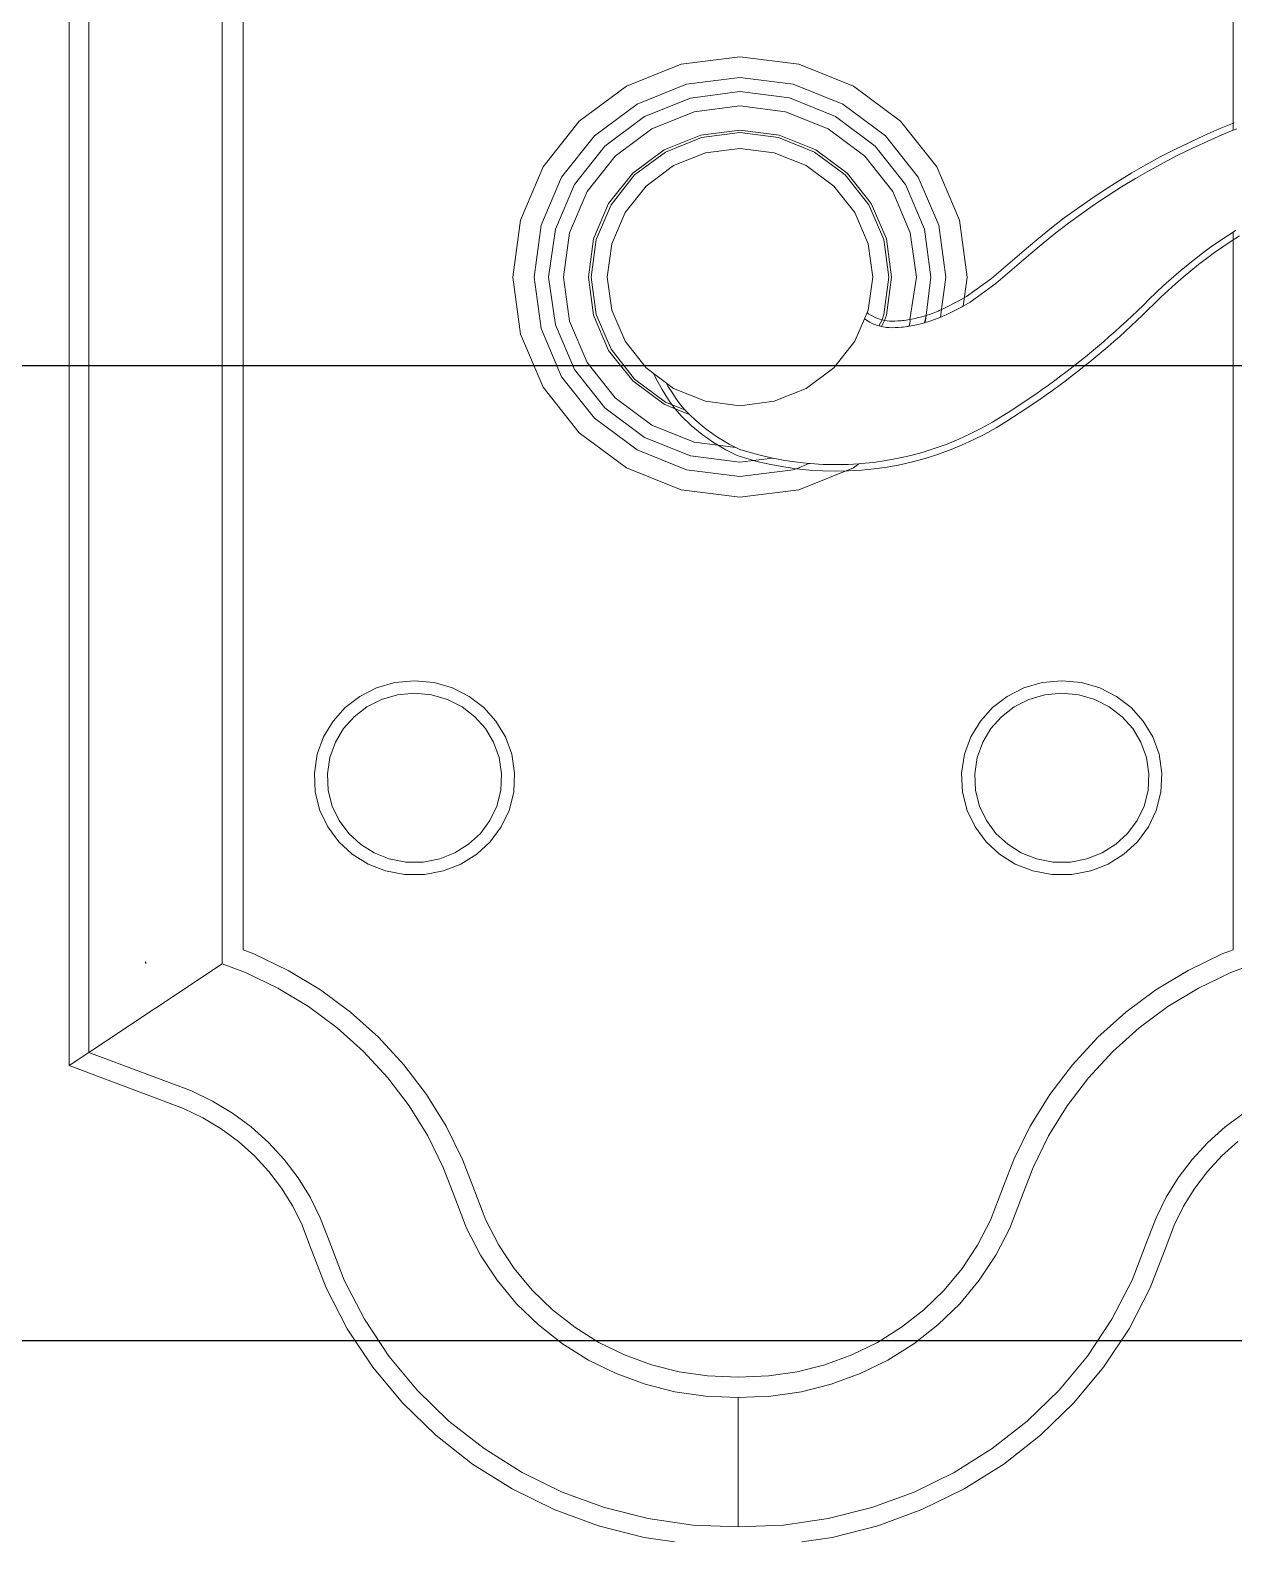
# Model space of a CAD drawing. Header units: inches. Extents: x -10117506 to -5032697, y -6529230 to -3254494.
# Drawn here: x -5047571.819 to -5047569.352, y -3261591.621 to -3261588.521 of the extents above; entities that cross this region are included whole.
import ezdxf

# ---------------------------------------------------------------- set-up
doc = ezdxf.new("R2010")
doc.units = ezdxf.units.IN
doc.header["$LTSCALE"] = 2
doc.header["$MEASUREMENT"] = 0
doc.layers.get('0').update_dxf_attribs({"linetype": 'CONTINUOUS'})
doc.layers.add('window', color=4, linetype='CONTINUOUS', lineweight=13)

msp = doc.modelspace()

# ---------------------------------------------------------------- linework, layer by layer
at = {"ltscale": 0.5}
for p, q in [((-5047949.053, -3261589.2089), (-5047524.3747, -3261589.2089)), ((-5047927.1333, -3261591.2089), (-5047524.3747, -3261591.2089))]:
    msp.add_line(p, q, dxfattribs=at)
at = {"layer": 'window'}
for p, q in [((-5047571.7393, -3261582.423), (-5047571.7393, -3261590.6446)), ((-5047571.6988, -3261582.4499), (-5047571.6988, -3261590.6177)), ((-5047571.4254, -3261582.6317), (-5047571.4254, -3261590.4359)), ((-5047571.3824, -3261590.4073), (-5047571.3824, -3261582.6603)), ((-5047569.3529, -3261582.6603), (-5047569.3529, -3261588.7264)), ((-5047570.4845, -3261588.591), (-5047570.364, -3261588.5756)), ((-5047570.364, -3261588.5756), (-5047570.2435, -3261588.591)), ((-5047570.5968, -3261588.6361), (-5047570.4845, -3261588.591)), ((-5047570.2435, -3261588.591), (-5047570.1312, -3261588.6361)), ((-5047570.6933, -3261588.7079), (-5047570.5968, -3261588.6361)), ((-5047570.575, -3261588.6727), (-5047570.4732, -3261588.6318)), ((-5047570.4732, -3261588.6318), (-5047570.364, -3261588.6179)), ((-5047570.364, -3261588.6179), (-5047570.2548, -3261588.6318)), ((-5047570.2548, -3261588.6318), (-5047570.153, -3261588.6727)), ((-5047570.1312, -3261588.6361), (-5047570.0347, -3261588.7079)), ((-5047570.5598, -3261588.6983), (-5047570.4654, -3261588.6603)), ((-5047570.4654, -3261588.6603), (-5047570.364, -3261588.6467)), ((-5047570.364, -3261588.6467), (-5047570.2624, -3261588.6597)), ((-5047570.2624, -3261588.6597), (-5047570.1682, -3261588.6983)), ((-5047570.6624, -3261588.7378), (-5047570.575, -3261588.6727)), ((-5047570.6409, -3261588.7587), (-5047570.5598, -3261588.6983)), ((-5047570.5448, -3261588.7235), (-5047570.4576, -3261588.6885)), ((-5047570.4576, -3261588.6885), (-5047570.364, -3261588.6765)), ((-5047570.364, -3261588.6765), (-5047570.2704, -3261588.6885)), ((-5047570.2704, -3261588.6885), (-5047570.1832, -3261588.7235)), ((-5047570.1682, -3261588.6983), (-5047570.0871, -3261588.7587)), ((-5047570.153, -3261588.6727), (-5047570.0656, -3261588.7378)), ((-5047570.7673, -3261588.8014), (-5047570.6933, -3261588.7079)), ((-5047570.6197, -3261588.7793), (-5047570.5448, -3261588.7235)), ((-5047570.4444, -3261588.7362), (-5047570.364, -3261588.7259)), ((-5047570.443, -3261588.7413), (-5047570.364, -3261588.7312)), ((-5047570.364, -3261588.7259), (-5047570.2836, -3261588.7362)), ((-5047570.364, -3261588.7312), (-5047570.285, -3261588.7413)), ((-5047570.1832, -3261588.7235), (-5047570.1083, -3261588.7793)), ((-5047570.0347, -3261588.7079), (-5047569.9607, -3261588.8014)), ((-5047569.4123, -3261588.737), (-5047569.3816, -3261588.7236)), ((-5047569.3816, -3261588.7236), (-5047569.3506, -3261588.7109)), ((-5047569.3761, -3261588.736), (-5047569.3529, -3261588.7264)), ((-5047569.3529, -3261588.7264), (-5047569.3454, -3261588.7234)), ((-5047570.7295, -3261588.8226), (-5047570.6624, -3261588.7378)), ((-5047570.7031, -3261588.8373), (-5047570.6409, -3261588.7587)), ((-5047570.5193, -3261588.7663), (-5047570.4444, -3261588.7362)), ((-5047570.5166, -3261588.7709), (-5047570.443, -3261588.7413)), ((-5047570.285, -3261588.7413), (-5047570.2114, -3261588.7709)), ((-5047570.2836, -3261588.7362), (-5047570.2087, -3261588.7663)), ((-5047570.0871, -3261588.7587), (-5047570.0248, -3261588.8373)), ((-5047570.0656, -3261588.7378), (-5047569.9985, -3261588.8226)), ((-5047569.4727, -3261588.7658), (-5047569.4427, -3261588.7511)), ((-5047569.4663, -3261588.7777), (-5047569.4365, -3261588.7632)), ((-5047569.4427, -3261588.7511), (-5047569.4123, -3261588.737)), ((-5047569.4365, -3261588.7632), (-5047569.4064, -3261588.7492)), ((-5047569.4064, -3261588.7492), (-5047569.3761, -3261588.736)), ((-5047570.6771, -3261588.8519), (-5047570.6197, -3261588.7793)), ((-5047570.5837, -3261588.8142), (-5047570.5193, -3261588.7663)), ((-5047570.5798, -3261588.818), (-5047570.5166, -3261588.7709)), ((-5047570.4344, -3261588.7724), (-5047570.5, -3261588.7987)), ((-5047570.364, -3261588.7634), (-5047570.4344, -3261588.7724)), ((-5047570.2936, -3261588.7724), (-5047570.364, -3261588.7634)), ((-5047570.228, -3261588.7987), (-5047570.2936, -3261588.7724)), ((-5047570.2114, -3261588.7709), (-5047570.1482, -3261588.818)), ((-5047570.2087, -3261588.7663), (-5047570.1443, -3261588.8142)), ((-5047570.1083, -3261588.7793), (-5047570.0509, -3261588.8519)), ((-5047569.5317, -3261588.7972), (-5047569.5024, -3261588.7811)), ((-5047569.5247, -3261588.8088), (-5047569.4957, -3261588.793)), ((-5047569.5024, -3261588.7811), (-5047569.4727, -3261588.7658)), ((-5047569.4957, -3261588.793), (-5047569.4663, -3261588.7777)), ((-5047570.8138, -3261588.9104), (-5047570.7673, -3261588.8014)), ((-5047570.7716, -3261588.9213), (-5047570.7295, -3261588.8226)), ((-5047570.6331, -3261588.8766), (-5047570.5837, -3261588.8142)), ((-5047570.6283, -3261588.8793), (-5047570.5798, -3261588.818)), ((-5047570.5, -3261588.7987), (-5047570.5564, -3261588.8407)), ((-5047570.1716, -3261588.8407), (-5047570.228, -3261588.7987)), ((-5047570.1482, -3261588.818), (-5047570.0997, -3261588.8793)), ((-5047570.1443, -3261588.8142), (-5047570.0949, -3261588.8766)), ((-5047569.9985, -3261588.8226), (-5047569.9564, -3261588.9213)), ((-5047569.9607, -3261588.8014), (-5047569.9142, -3261588.9104)), ((-5047569.5892, -3261588.8311), (-5047569.5606, -3261588.8138)), ((-5047569.5606, -3261588.8138), (-5047569.5317, -3261588.7972)), ((-5047569.5534, -3261588.8253), (-5047569.5247, -3261588.8088)), ((-5047570.7423, -3261588.929), (-5047570.7031, -3261588.8373)), ((-5047570.7132, -3261588.9365), (-5047570.6771, -3261588.8519)), ((-5047570.5564, -3261588.8407), (-5047570.5996, -3261588.8953)), ((-5047570.1284, -3261588.8953), (-5047570.1716, -3261588.8407)), ((-5047570.0509, -3261588.8519), (-5047570.0148, -3261588.9365)), ((-5047570.0248, -3261588.8373), (-5047569.9857, -3261588.929)), ((-5047569.645, -3261588.8675), (-5047569.6173, -3261588.849)), ((-5047569.6173, -3261588.849), (-5047569.5892, -3261588.8311)), ((-5047569.6095, -3261588.8602), (-5047569.5817, -3261588.8424)), ((-5047569.5817, -3261588.8424), (-5047569.5534, -3261588.8253)), ((-5047570.6641, -3261588.9493), (-5047570.6331, -3261588.8766)), ((-5047570.6588, -3261588.9507), (-5047570.6283, -3261588.8793)), ((-5047570.0997, -3261588.8793), (-5047570.0692, -3261588.9507)), ((-5047570.0949, -3261588.8766), (-5047570.0639, -3261588.9493)), ((-5047569.6991, -3261588.9062), (-5047569.6723, -3261588.8865)), ((-5047569.6723, -3261588.8865), (-5047569.645, -3261588.8675)), ((-5047569.664, -3261588.8974), (-5047569.637, -3261588.8785)), ((-5047569.637, -3261588.8785), (-5047569.6095, -3261588.8602)), ((-5047570.8296, -3261589.0273), (-5047570.8138, -3261588.9104)), ((-5047570.5996, -3261588.8953), (-5047570.6268, -3261588.959)), ((-5047570.1012, -3261588.959), (-5047570.1284, -3261588.8953)), ((-5047569.9142, -3261588.9104), (-5047569.8984, -3261589.0273)), ((-5047569.7255, -3261588.9265), (-5047569.6991, -3261588.9062)), ((-5047569.7168, -3261588.937), (-5047569.6906, -3261588.9169)), ((-5047569.6906, -3261588.9169), (-5047569.664, -3261588.8974)), ((-5047570.786, -3261589.0273), (-5047570.7716, -3261588.9213)), ((-5047570.7563, -3261589.0273), (-5047570.7423, -3261588.929)), ((-5047570.7255, -3261589.0273), (-5047570.7132, -3261588.9365)), ((-5047570.0148, -3261588.9365), (-5047570.0024, -3261589.0273)), ((-5047569.9857, -3261588.929), (-5047569.9724, -3261589.0273)), ((-5047569.9564, -3261588.9213), (-5047569.942, -3261589.0273)), ((-5047569.7768, -3261588.9687), (-5047569.7514, -3261588.9473)), ((-5047569.7514, -3261588.9473), (-5047569.7255, -3261588.9265)), ((-5047569.7424, -3261588.9576), (-5047569.7168, -3261588.937)), ((-5047569.3649, -3261588.9428), (-5047569.3821, -3261588.9544)), ((-5047569.3529, -3261588.9351), (-5047569.3649, -3261588.9428)), ((-5047569.3398, -3261588.9428), (-5047569.357, -3261588.9539)), ((-5047569.3473, -3261588.9315), (-5047569.3529, -3261588.9351)), ((-5047569.3529, -3261588.9351), (-5047569.3529, -3261590.4073)), ((-5047570.6747, -3261589.0273), (-5047570.6641, -3261588.9493)), ((-5047570.6692, -3261589.0273), (-5047570.6588, -3261588.9507)), ((-5047570.6268, -3261588.959), (-5047570.636, -3261589.0273)), ((-5047570.0919, -3261589.0273), (-5047570.1012, -3261588.959)), ((-5047570.0692, -3261588.9507), (-5047570.0588, -3261589.0273)), ((-5047570.0639, -3261588.9493), (-5047570.0533, -3261589.0273)), ((-5047569.8485, -3261589.0304), (-5047569.7768, -3261588.9687)), ((-5047569.8397, -3261589.0409), (-5047569.7676, -3261588.9788)), ((-5047569.7676, -3261588.9788), (-5047569.7424, -3261588.9576)), ((-5047569.4159, -3261588.9786), (-5047569.4324, -3261588.9912)), ((-5047569.3992, -3261588.9663), (-5047569.4159, -3261588.9786)), ((-5047569.3909, -3261588.9772), (-5047569.4074, -3261588.9893)), ((-5047569.3821, -3261588.9544), (-5047569.3992, -3261588.9663)), ((-5047569.3741, -3261588.9654), (-5047569.3909, -3261588.9772)), ((-5047569.357, -3261588.9539), (-5047569.3741, -3261588.9654)), ((-5047569.4487, -3261589.0042), (-5047569.4646, -3261589.0174)), ((-5047569.4324, -3261588.9912), (-5047569.4487, -3261589.0042)), ((-5047569.4237, -3261589.0017), (-5047569.4397, -3261589.0145)), ((-5047569.4074, -3261588.9893), (-5047569.4237, -3261589.0017)), ((-5047570.8138, -3261589.1442), (-5047570.8296, -3261589.0273)), ((-5047570.7716, -3261589.1332), (-5047570.786, -3261589.0273)), ((-5047570.7423, -3261589.1256), (-5047570.7563, -3261589.0273)), ((-5047570.7132, -3261589.1181), (-5047570.7255, -3261589.0273)), ((-5047570.6641, -3261589.1053), (-5047570.6747, -3261589.0273)), ((-5047570.6588, -3261589.1039), (-5047570.6692, -3261589.0273)), ((-5047570.636, -3261589.0273), (-5047570.6268, -3261589.0956)), ((-5047570.1012, -3261589.0956), (-5047570.0919, -3261589.0273)), ((-5047570.0588, -3261589.0273), (-5047570.0692, -3261589.1039)), ((-5047570.0533, -3261589.0273), (-5047570.0639, -3261589.1053)), ((-5047570.0024, -3261589.0273), (-5047570.0159, -3261589.1144)), ((-5047569.9724, -3261589.0273), (-5047569.9826, -3261589.1062)), ((-5047569.942, -3261589.0273), (-5047569.9507, -3261589.0941)), ((-5047569.8984, -3261589.0273), (-5047569.9065, -3261589.0873)), ((-5047569.8997, -3261589.0676), (-5047569.8485, -3261589.0304)), ((-5047569.892, -3261589.0789), (-5047569.8397, -3261589.0409)), ((-5047569.4803, -3261589.031), (-5047569.4957, -3261589.0449)), ((-5047569.471, -3261589.041), (-5047569.4861, -3261589.0547)), ((-5047569.4646, -3261589.0174), (-5047569.4803, -3261589.031)), ((-5047569.4555, -3261589.0276), (-5047569.471, -3261589.041)), ((-5047569.4397, -3261589.0145), (-5047569.4555, -3261589.0276)), ((-5047569.915, -3261589.0765), (-5047569.8997, -3261589.0676)), ((-5047569.5108, -3261589.0591), (-5047569.5256, -3261589.0736)), ((-5047569.501, -3261589.0687), (-5047569.5157, -3261589.083)), ((-5047569.4957, -3261589.0449), (-5047569.5108, -3261589.0591)), ((-5047569.4861, -3261589.0547), (-5047569.501, -3261589.0687)), ((-5047570.6283, -3261589.1753), (-5047570.6588, -3261589.1039)), ((-5047570.6268, -3261589.0956), (-5047570.5996, -3261589.1592)), ((-5047570.1032, -3261589.1002), (-5047570.1084, -3261589.1133)), ((-5047570.1032, -3261589.1002), (-5047570.1012, -3261589.0956)), ((-5047570.1032, -3261589.1002), (-5047570.1002, -3261589.1025)), ((-5047570.1002, -3261589.1025), (-5047570.0959, -3261589.1053)), ((-5047570.0692, -3261589.1039), (-5047570.0725, -3261589.1153)), ((-5047569.979, -3261589.1051), (-5047569.9754, -3261589.1039)), ((-5047569.9754, -3261589.1039), (-5047569.9718, -3261589.1026)), ((-5047569.9718, -3261589.1026), (-5047569.9682, -3261589.1013)), ((-5047569.9682, -3261589.1013), (-5047569.9647, -3261589.1)), ((-5047569.9647, -3261589.1), (-5047569.9611, -3261589.0986)), ((-5047569.9611, -3261589.0986), (-5047569.9576, -3261589.0971)), ((-5047569.9576, -3261589.0971), (-5047569.9541, -3261589.0956)), ((-5047569.9541, -3261589.0956), (-5047569.9507, -3261589.0941)), ((-5047569.9507, -3261589.0941), (-5047569.9532, -3261589.1099)), ((-5047569.9507, -3261589.0941), (-5047569.9473, -3261589.0925)), ((-5047569.9473, -3261589.0925), (-5047569.915, -3261589.0765)), ((-5047569.9411, -3261589.1046), (-5047569.9082, -3261589.0883)), ((-5047569.9082, -3261589.0883), (-5047569.9065, -3261589.0873)), ((-5047569.9065, -3261589.0873), (-5047569.892, -3261589.0789)), ((-5047569.5483, -3261589.0958), (-5047569.5598, -3261589.1068)), ((-5047569.5369, -3261589.0848), (-5047569.5483, -3261589.0958)), ((-5047569.527, -3261589.0942), (-5047569.5385, -3261589.1054)), ((-5047569.5256, -3261589.0736), (-5047569.5369, -3261589.0848)), ((-5047569.5157, -3261589.083), (-5047569.527, -3261589.0942)), ((-5047570.7295, -3261589.232), (-5047570.7716, -3261589.1332)), ((-5047570.7031, -3261589.2172), (-5047570.7423, -3261589.1256)), ((-5047570.6771, -3261589.2027), (-5047570.7132, -3261589.1181)), ((-5047570.6331, -3261589.178), (-5047570.6641, -3261589.1053)), ((-5047570.1284, -3261589.1592), (-5047570.1084, -3261589.1133)), ((-5047570.1084, -3261589.1133), (-5047570.1035, -3261589.1167)), ((-5047570.1035, -3261589.1167), (-5047570.0983, -3261589.1197)), ((-5047570.0983, -3261589.1197), (-5047570.0929, -3261589.1224)), ((-5047570.0959, -3261589.1053), (-5047570.0915, -3261589.1079)), ((-5047570.0929, -3261589.1224), (-5047570.0874, -3261589.1247)), ((-5047570.0915, -3261589.1079), (-5047570.0869, -3261589.1102)), ((-5047570.0874, -3261589.1247), (-5047570.0817, -3261589.1267)), ((-5047570.0869, -3261589.1102), (-5047570.0822, -3261589.1122)), ((-5047570.0822, -3261589.1122), (-5047570.0774, -3261589.1139)), ((-5047570.0817, -3261589.1267), (-5047570.0793, -3261589.1274)), ((-5047570.0725, -3261589.1153), (-5047570.0793, -3261589.1274)), ((-5047570.0793, -3261589.1274), (-5047570.0759, -3261589.1284)), ((-5047570.0774, -3261589.1139), (-5047570.0725, -3261589.1153)), ((-5047570.0759, -3261589.1284), (-5047570.0739, -3261589.1288)), ((-5047570.0674, -3261589.1164), (-5047570.0739, -3261589.1288)), ((-5047570.0739, -3261589.1288), (-5047570.0701, -3261589.1297)), ((-5047570.0725, -3261589.1153), (-5047570.0674, -3261589.1164)), ((-5047570.0701, -3261589.1297), (-5047570.0641, -3261589.1306)), ((-5047570.0639, -3261589.1053), (-5047570.0674, -3261589.1164)), ((-5047570.0674, -3261589.1164), (-5047570.0623, -3261589.1172)), ((-5047570.0641, -3261589.1306), (-5047570.0581, -3261589.1311)), ((-5047570.0623, -3261589.1172), (-5047570.0572, -3261589.1177)), ((-5047570.0581, -3261589.1311), (-5047570.0521, -3261589.1313)), ((-5047570.0572, -3261589.1177), (-5047570.0521, -3261589.1178)), ((-5047570.0521, -3261589.1178), (-5047570.0464, -3261589.1176)), ((-5047570.0521, -3261589.1313), (-5047570.046, -3261589.1311)), ((-5047570.0464, -3261589.1176), (-5047570.0402, -3261589.1175)), ((-5047570.046, -3261589.1311), (-5047570.0396, -3261589.131)), ((-5047570.0402, -3261589.1175), (-5047570.0345, -3261589.1171)), ((-5047570.0396, -3261589.131), (-5047570.0331, -3261589.1305)), ((-5047570.0345, -3261589.1171), (-5047570.0309, -3261589.1167)), ((-5047570.0331, -3261589.1305), (-5047570.0292, -3261589.1301)), ((-5047570.0309, -3261589.1167), (-5047570.0272, -3261589.1162)), ((-5047570.0292, -3261589.1301), (-5047570.0252, -3261589.1295)), ((-5047570.0272, -3261589.1162), (-5047570.0234, -3261589.1156)), ((-5047570.0252, -3261589.1295), (-5047570.0212, -3261589.129)), ((-5047570.0234, -3261589.1156), (-5047570.0196, -3261589.115)), ((-5047570.0212, -3261589.129), (-5047570.0193, -3261589.1286)), ((-5047570.0196, -3261589.115), (-5047570.0159, -3261589.1144)), ((-5047570.0193, -3261589.1286), (-5047570.0173, -3261589.1283)), ((-5047570.0148, -3261589.1181), (-5047570.0173, -3261589.1283)), ((-5047570.0173, -3261589.1283), (-5047570.0133, -3261589.1276)), ((-5047570.0159, -3261589.1144), (-5047570.0121, -3261589.1137)), ((-5047570.0159, -3261589.1144), (-5047570.0148, -3261589.1181)), ((-5047570.0133, -3261589.1276), (-5047570.0094, -3261589.1269)), ((-5047570.0121, -3261589.1137), (-5047570.0084, -3261589.1129)), ((-5047570.0094, -3261589.1269), (-5047570.0055, -3261589.1261)), ((-5047570.0084, -3261589.1129), (-5047570.0047, -3261589.1121)), ((-5047570.0055, -3261589.1261), (-5047570.0015, -3261589.1253)), ((-5047570.0047, -3261589.1121), (-5047570.001, -3261589.1113)), ((-5047570.0015, -3261589.1253), (-5047569.9976, -3261589.1244)), ((-5047570.001, -3261589.1113), (-5047569.9973, -3261589.1104)), ((-5047569.9976, -3261589.1244), (-5047569.9938, -3261589.1234)), ((-5047569.9973, -3261589.1104), (-5047569.9936, -3261589.1094)), ((-5047569.9938, -3261589.1234), (-5047569.9899, -3261589.1224)), ((-5047569.9936, -3261589.1094), (-5047569.9899, -3261589.1084)), ((-5047569.9899, -3261589.1084), (-5047569.9862, -3261589.1073)), ((-5047569.9899, -3261589.1224), (-5047569.986, -3261589.1213)), ((-5047569.9862, -3261589.1073), (-5047569.9826, -3261589.1062)), ((-5047569.9826, -3261589.1062), (-5047569.986, -3261589.1213)), ((-5047569.986, -3261589.1213), (-5047569.9844, -3261589.1209)), ((-5047569.9826, -3261589.1062), (-5047569.9844, -3261589.1209)), ((-5047569.9844, -3261589.1209), (-5047569.9822, -3261589.1202)), ((-5047569.9826, -3261589.1062), (-5047569.979, -3261589.1051)), ((-5047569.9822, -3261589.1202), (-5047569.9783, -3261589.1191)), ((-5047569.9783, -3261589.1191), (-5047569.9745, -3261589.1179)), ((-5047569.9745, -3261589.1179), (-5047569.9707, -3261589.1166)), ((-5047569.9707, -3261589.1166), (-5047569.967, -3261589.1153)), ((-5047569.967, -3261589.1153), (-5047569.9632, -3261589.1139)), ((-5047569.9632, -3261589.1139), (-5047569.9595, -3261589.1125)), ((-5047569.9595, -3261589.1125), (-5047569.9558, -3261589.111)), ((-5047569.9558, -3261589.111), (-5047569.9532, -3261589.1099)), ((-5047569.9532, -3261589.1099), (-5047569.9521, -3261589.1095)), ((-5047569.9521, -3261589.1095), (-5047569.9484, -3261589.1079)), ((-5047569.9484, -3261589.1079), (-5047569.9448, -3261589.1063)), ((-5047569.9448, -3261589.1063), (-5047569.9411, -3261589.1046)), ((-5047569.5832, -3261589.1284), (-5047569.595, -3261589.1391)), ((-5047569.5714, -3261589.1177), (-5047569.5832, -3261589.1284)), ((-5047569.5618, -3261589.1274), (-5047569.5736, -3261589.1383)), ((-5047569.5598, -3261589.1068), (-5047569.5714, -3261589.1177)), ((-5047569.5501, -3261589.1165), (-5047569.5618, -3261589.1274)), ((-5047569.5385, -3261589.1054), (-5047569.5501, -3261589.1165)), ((-5047570.7673, -3261589.2531), (-5047570.8138, -3261589.1442)), ((-5047570.5996, -3261589.1592), (-5047570.5564, -3261589.2139)), ((-5047570.1716, -3261589.2139), (-5047570.1284, -3261589.1592)), ((-5047569.6189, -3261589.1601), (-5047569.6311, -3261589.1704)), ((-5047569.6069, -3261589.1496), (-5047569.6189, -3261589.1601)), ((-5047569.5976, -3261589.1597), (-5047569.6097, -3261589.1702)), ((-5047569.595, -3261589.1391), (-5047569.6069, -3261589.1496)), ((-5047569.5856, -3261589.149), (-5047569.5976, -3261589.1597)), ((-5047569.5736, -3261589.1383), (-5047569.5856, -3261589.149)), ((-5047570.5837, -3261589.2404), (-5047570.6331, -3261589.178)), ((-5047570.5798, -3261589.2366), (-5047570.6283, -3261589.1753)), ((-5047569.6556, -3261589.1907), (-5047569.6681, -3261589.2007)), ((-5047569.6433, -3261589.1806), (-5047569.6556, -3261589.1907)), ((-5047569.6343, -3261589.1909), (-5047569.6467, -3261589.2011)), ((-5047569.6311, -3261589.1704), (-5047569.6433, -3261589.1806)), ((-5047569.6219, -3261589.1806), (-5047569.6343, -3261589.1909)), ((-5047569.6097, -3261589.1702), (-5047569.6219, -3261589.1806)), ((-5047570.6409, -3261589.2959), (-5047570.7031, -3261589.2172)), ((-5047570.6197, -3261589.2753), (-5047570.6771, -3261589.2027)), ((-5047570.5564, -3261589.2139), (-5047570.5, -3261589.2558)), ((-5047570.539, -3261589.2294), (-5047570.541, -3261589.2253)), ((-5047570.228, -3261589.2558), (-5047570.1716, -3261589.2139)), ((-5047569.6932, -3261589.2204), (-5047569.7059, -3261589.23)), ((-5047569.6806, -3261589.2106), (-5047569.6932, -3261589.2204)), ((-5047569.6719, -3261589.2211), (-5047569.6846, -3261589.2309)), ((-5047569.6681, -3261589.2007), (-5047569.6806, -3261589.2106)), ((-5047569.6592, -3261589.2111), (-5047569.6719, -3261589.2211)), ((-5047569.6467, -3261589.2011), (-5047569.6592, -3261589.2111)), ((-5047570.6933, -3261589.3467), (-5047570.7673, -3261589.2531)), ((-5047570.6624, -3261589.3168), (-5047570.7295, -3261589.232)), ((-5047570.5193, -3261589.2883), (-5047570.5837, -3261589.2404)), ((-5047570.5166, -3261589.2837), (-5047570.5798, -3261589.2366)), ((-5047570.5316, -3261589.2437), (-5047570.539, -3261589.2294)), ((-5047570.5236, -3261589.2578), (-5047570.5316, -3261589.2437)), ((-5047570.5151, -3261589.2716), (-5047570.5236, -3261589.2578)), ((-5047570.5115, -3261589.2511), (-5047570.5152, -3261589.2445)), ((-5047570.5032, -3261589.2644), (-5047570.5115, -3261589.2511)), ((-5047570.5, -3261589.2558), (-5047570.4344, -3261589.2822)), ((-5047570.2936, -3261589.2822), (-5047570.228, -3261589.2558)), ((-5047569.7446, -3261589.2582), (-5047569.7577, -3261589.2674)), ((-5047569.7316, -3261589.2489), (-5047569.7446, -3261589.2582)), ((-5047569.7187, -3261589.2395), (-5047569.7316, -3261589.2489)), ((-5047569.7103, -3261589.2503), (-5047569.7233, -3261589.2598)), ((-5047569.7059, -3261589.23), (-5047569.7187, -3261589.2395)), ((-5047569.6974, -3261589.2407), (-5047569.7103, -3261589.2503)), ((-5047569.6846, -3261589.2309), (-5047569.6974, -3261589.2407)), ((-5047570.5448, -3261589.331), (-5047570.6197, -3261589.2753)), ((-5047570.4968, -3261589.2979), (-5047570.5193, -3261589.2883)), ((-5047570.4769, -3261589.2996), (-5047570.5166, -3261589.2837)), ((-5047570.506, -3261589.2851), (-5047570.5151, -3261589.2716)), ((-5047570.4968, -3261589.2979), (-5047570.506, -3261589.2851)), ((-5047570.4945, -3261589.2775), (-5047570.5032, -3261589.2644)), ((-5047570.4858, -3261589.2896), (-5047570.4945, -3261589.2775)), ((-5047570.4769, -3261589.2996), (-5047570.4858, -3261589.2896)), ((-5047570.4344, -3261589.2822), (-5047570.364, -3261589.2912)), ((-5047570.364, -3261589.2912), (-5047570.2936, -3261589.2822)), ((-5047569.7841, -3261589.2854), (-5047569.7975, -3261589.2942)), ((-5047569.7709, -3261589.2765), (-5047569.7841, -3261589.2854)), ((-5047569.7629, -3261589.2875), (-5047569.7762, -3261589.2965)), ((-5047569.7577, -3261589.2674), (-5047569.7709, -3261589.2765)), ((-5047569.7496, -3261589.2784), (-5047569.7629, -3261589.2875)), ((-5047569.7364, -3261589.2691), (-5047569.7496, -3261589.2784)), ((-5047569.7233, -3261589.2598), (-5047569.7364, -3261589.2691)), ((-5047570.575, -3261589.3818), (-5047570.6624, -3261589.3168)), ((-5047570.5598, -3261589.3563), (-5047570.6409, -3261589.2959)), ((-5047570.4843, -3261589.3119), (-5047570.4968, -3261589.2979)), ((-5047570.4674, -3261589.3091), (-5047570.4968, -3261589.2979)), ((-5047570.4637, -3261589.3318), (-5047570.4843, -3261589.3119)), ((-5047570.4742, -3261589.3027), (-5047570.4769, -3261589.2996)), ((-5047570.4674, -3261589.3091), (-5047570.4742, -3261589.3027)), ((-5047570.4542, -3261589.3219), (-5047570.4674, -3261589.3091)), ((-5047569.8244, -3261589.3114), (-5047569.8464, -3261589.325)), ((-5047569.8109, -3261589.3029), (-5047569.8244, -3261589.3114)), ((-5047569.8032, -3261589.3141), (-5047569.8169, -3261589.3228)), ((-5047569.7975, -3261589.2942), (-5047569.8109, -3261589.3029)), ((-5047569.7897, -3261589.3054), (-5047569.8032, -3261589.3141)), ((-5047569.7762, -3261589.2965), (-5047569.7897, -3261589.3054)), ((-5047570.5968, -3261589.4185), (-5047570.6933, -3261589.3467)), ((-5047570.4576, -3261589.3661), (-5047570.5448, -3261589.331)), ((-5047570.4415, -3261589.3501), (-5047570.4637, -3261589.3318)), ((-5047570.4329, -3261589.3395), (-5047570.4542, -3261589.3219)), ((-5047570.418, -3261589.3668), (-5047570.4415, -3261589.3501)), ((-5047570.4102, -3261589.3556), (-5047570.4329, -3261589.3395)), ((-5047569.892, -3261589.3493), (-5047569.9155, -3261589.3601)), ((-5047569.8689, -3261589.3376), (-5047569.892, -3261589.3493)), ((-5047569.8622, -3261589.3495), (-5047569.8858, -3261589.3614)), ((-5047569.8464, -3261589.325), (-5047569.8689, -3261589.3376)), ((-5047569.8391, -3261589.3365), (-5047569.8622, -3261589.3495)), ((-5047569.8169, -3261589.3228), (-5047569.8391, -3261589.3365)), ((-5047570.4732, -3261589.4227), (-5047570.575, -3261589.3818)), ((-5047570.4654, -3261589.3942), (-5047570.5598, -3261589.3563)), ((-5047570.3723, -3261589.377), (-5047570.4576, -3261589.3661)), ((-5047570.3932, -3261589.3817), (-5047570.418, -3261589.3668)), ((-5047570.3863, -3261589.3699), (-5047570.4102, -3261589.3556)), ((-5047570.3699, -3261589.3934), (-5047570.3932, -3261589.3817)), ((-5047570.3723, -3261589.377), (-5047570.3863, -3261589.3699)), ((-5047570.3645, -3261589.3809), (-5047570.3723, -3261589.377)), ((-5047570.3478, -3261589.3862), (-5047570.3645, -3261589.3809)), ((-5047569.9639, -3261589.3787), (-5047569.9886, -3261589.3865)), ((-5047569.9395, -3261589.3699), (-5047569.9639, -3261589.3787)), ((-5047569.9344, -3261589.3825), (-5047569.9593, -3261589.3915)), ((-5047569.9155, -3261589.3601), (-5047569.9395, -3261589.3699)), ((-5047569.9098, -3261589.3724), (-5047569.9344, -3261589.3825)), ((-5047569.8858, -3261589.3614), (-5047569.9098, -3261589.3724)), ((-5047570.364, -3261589.4072), (-5047570.4654, -3261589.3942)), ((-5047570.3519, -3261589.3991), (-5047570.3699, -3261589.3934)), ((-5047570.2974, -3261589.3988), (-5047570.364, -3261589.4072)), ((-5047570.3263, -3261589.4061), (-5047570.3519, -3261589.3991)), ((-5047570.3228, -3261589.393), (-5047570.3478, -3261589.3862)), ((-5047570.3004, -3261589.412), (-5047570.3263, -3261589.4061)), ((-5047570.2974, -3261589.3988), (-5047570.3228, -3261589.393)), ((-5047570.2742, -3261589.4169), (-5047570.3004, -3261589.412)), ((-5047570.2957, -3261589.3992), (-5047570.2974, -3261589.3988)), ((-5047570.2719, -3261589.4036), (-5047570.2957, -3261589.3992)), ((-5047570.2461, -3261589.4073), (-5047570.2719, -3261589.4036)), ((-5047570.2225, -3261589.4098), (-5047570.2479, -3261589.4207)), ((-5047570.2225, -3261589.4098), (-5047570.2461, -3261589.4073)), ((-5047570.2203, -3261589.41), (-5047570.2225, -3261589.4098)), ((-5047570.1943, -3261589.4116), (-5047570.2203, -3261589.41)), ((-5047570.1683, -3261589.4122), (-5047570.1943, -3261589.4116)), ((-5047570.1422, -3261589.4117), (-5047570.1683, -3261589.4122)), ((-5047570.1202, -3261589.4103), (-5047570.1422, -3261589.4117)), ((-5047570.1202, -3261589.4103), (-5047570.1312, -3261589.4185)), ((-5047570.1163, -3261589.4101), (-5047570.1202, -3261589.4103)), ((-5047570.0904, -3261589.4075), (-5047570.1163, -3261589.4101)), ((-5047570.0646, -3261589.4038), (-5047570.0904, -3261589.4075)), ((-5047570.039, -3261589.3991), (-5047570.0646, -3261589.4038)), ((-5047570.0362, -3261589.4123), (-5047570.0623, -3261589.4171)), ((-5047570.0137, -3261589.3933), (-5047570.039, -3261589.3991)), ((-5047570.0102, -3261589.4064), (-5047570.0362, -3261589.4123)), ((-5047569.9886, -3261589.3865), (-5047570.0137, -3261589.3933)), ((-5047569.9846, -3261589.3994), (-5047570.0102, -3261589.4064)), ((-5047569.9593, -3261589.3915), (-5047569.9846, -3261589.3994)), ((-5047570.4845, -3261589.4636), (-5047570.5968, -3261589.4185)), ((-5047570.364, -3261589.4367), (-5047570.4732, -3261589.4227)), ((-5047570.2548, -3261589.4227), (-5047570.364, -3261589.4367)), ((-5047570.2479, -3261589.4207), (-5047570.2742, -3261589.4169)), ((-5047570.2493, -3261589.4205), (-5047570.2548, -3261589.4227)), ((-5047570.2214, -3261589.4234), (-5047570.2479, -3261589.4207)), ((-5047570.1312, -3261589.4185), (-5047570.2435, -3261589.4636)), ((-5047570.1949, -3261589.4251), (-5047570.2214, -3261589.4234)), ((-5047570.1683, -3261589.4257), (-5047570.1949, -3261589.4251)), ((-5047570.1417, -3261589.4251), (-5047570.1683, -3261589.4257)), ((-5047570.1151, -3261589.4235), (-5047570.1417, -3261589.4251)), ((-5047570.0886, -3261589.4209), (-5047570.1151, -3261589.4235)), ((-5047570.0623, -3261589.4171), (-5047570.0886, -3261589.4209)), ((-5047570.364, -3261589.479), (-5047570.4845, -3261589.4636)), ((-5047570.2435, -3261589.4636), (-5047570.364, -3261589.479)), ((-5047571.143, -3261589.8874), (-5047571.1088, -3261589.8701)), ((-5047571.0713, -3261589.8591), (-5047571.1088, -3261589.8701)), ((-5047571.0713, -3261589.8591), (-5047571.0311, -3261589.8553)), ((-5047571.0311, -3261589.8553), (-5047570.9909, -3261589.8591)), ((-5047570.9533, -3261589.8701), (-5047570.9909, -3261589.8591)), ((-5047570.9533, -3261589.8701), (-5047570.9192, -3261589.8874)), ((-5047569.8161, -3261589.8874), (-5047569.782, -3261589.8701)), ((-5047569.782, -3261589.8701), (-5047569.7444, -3261589.8591)), ((-5047569.7042, -3261589.8553), (-5047569.7444, -3261589.8591)), ((-5047569.7042, -3261589.8553), (-5047569.664, -3261589.8591)), ((-5047569.664, -3261589.8591), (-5047569.6265, -3261589.8701)), ((-5047569.5923, -3261589.8874), (-5047569.6265, -3261589.8701)), ((-5047571.173, -3261589.9105), (-5047571.143, -3261589.8874)), ((-5047571.1546, -3261589.9292), (-5047571.1285, -3261589.9091)), ((-5047571.1285, -3261589.9091), (-5047571.0987, -3261589.894)), ((-5047571.0987, -3261589.894), (-5047571.0661, -3261589.8845)), ((-5047571.0661, -3261589.8845), (-5047571.0311, -3261589.8812)), ((-5047571.0311, -3261589.8812), (-5047570.9961, -3261589.8845)), ((-5047570.9961, -3261589.8845), (-5047570.9634, -3261589.894)), ((-5047570.9634, -3261589.894), (-5047570.9337, -3261589.9091)), ((-5047570.9337, -3261589.9091), (-5047570.9076, -3261589.9292)), ((-5047570.9192, -3261589.8874), (-5047570.8892, -3261589.9105)), ((-5047569.8461, -3261589.9105), (-5047569.8161, -3261589.8874)), ((-5047569.8277, -3261589.9292), (-5047569.8016, -3261589.9091)), ((-5047569.8016, -3261589.9091), (-5047569.7719, -3261589.894)), ((-5047569.7719, -3261589.894), (-5047569.7392, -3261589.8845)), ((-5047569.7392, -3261589.8845), (-5047569.7042, -3261589.8812)), ((-5047569.7042, -3261589.8812), (-5047569.6693, -3261589.8845)), ((-5047569.6693, -3261589.8845), (-5047569.6366, -3261589.894)), ((-5047569.6366, -3261589.894), (-5047569.6069, -3261589.9091)), ((-5047569.6069, -3261589.9091), (-5047569.5808, -3261589.9292)), ((-5047569.5923, -3261589.8874), (-5047569.5623, -3261589.9105)), ((-5047571.2175, -3261589.9706), (-5047571.1981, -3261589.9385)), ((-5047571.1981, -3261589.9385), (-5047571.173, -3261589.9105)), ((-5047571.1764, -3261589.9535), (-5047571.1546, -3261589.9292)), ((-5047570.9076, -3261589.9292), (-5047570.8858, -3261589.9535)), ((-5047570.8892, -3261589.9105), (-5047570.8641, -3261589.9385)), ((-5047570.8641, -3261589.9385), (-5047570.8447, -3261589.9706)), ((-5047569.8907, -3261589.9706), (-5047569.8712, -3261589.9385)), ((-5047569.8712, -3261589.9385), (-5047569.8461, -3261589.9105)), ((-5047569.8495, -3261589.9535), (-5047569.8277, -3261589.9292)), ((-5047569.5808, -3261589.9292), (-5047569.5589, -3261589.9535)), ((-5047569.5623, -3261589.9105), (-5047569.5372, -3261589.9385)), ((-5047569.5372, -3261589.9385), (-5047569.5178, -3261589.9706)), ((-5047571.2305, -3261590.0063), (-5047571.2175, -3261589.9706)), ((-5047571.1933, -3261589.9815), (-5047571.1764, -3261589.9535)), ((-5047570.8858, -3261589.9535), (-5047570.8689, -3261589.9815)), ((-5047570.8317, -3261590.0063), (-5047570.8447, -3261589.9706)), ((-5047569.9037, -3261590.0063), (-5047569.8907, -3261589.9706)), ((-5047569.8664, -3261589.9815), (-5047569.8495, -3261589.9535)), ((-5047569.5589, -3261589.9535), (-5047569.5421, -3261589.9815)), ((-5047569.5048, -3261590.0063), (-5047569.5178, -3261589.9706)), ((-5047571.2046, -3261590.0126), (-5047571.1933, -3261589.9815)), ((-5047570.8689, -3261589.9815), (-5047570.8576, -3261590.0126)), ((-5047569.8778, -3261590.0126), (-5047569.8664, -3261589.9815)), ((-5047569.5421, -3261589.9815), (-5047569.5307, -3261590.0126)), ((-5047571.2364, -3261590.0448), (-5047571.2305, -3261590.0063)), ((-5047571.2097, -3261590.046), (-5047571.2046, -3261590.0126)), ((-5047570.8576, -3261590.0126), (-5047570.8525, -3261590.046)), ((-5047570.8317, -3261590.0063), (-5047570.8258, -3261590.0448)), ((-5047569.9095, -3261590.0448), (-5047569.9037, -3261590.0063)), ((-5047569.8828, -3261590.046), (-5047569.8778, -3261590.0126)), ((-5047569.5307, -3261590.0126), (-5047569.5257, -3261590.046)), ((-5047569.5048, -3261590.0063), (-5047569.499, -3261590.0448)), ((-5047571.2344, -3261590.0842), (-5047571.2364, -3261590.0448)), ((-5047571.208, -3261590.0803), (-5047571.2097, -3261590.046)), ((-5047570.8525, -3261590.046), (-5047570.8542, -3261590.0803)), ((-5047570.8258, -3261590.0448), (-5047570.8278, -3261590.0842)), ((-5047569.9075, -3261590.0842), (-5047569.9095, -3261590.0448)), ((-5047569.8811, -3261590.0803), (-5047569.8828, -3261590.046)), ((-5047569.5257, -3261590.046), (-5047569.5274, -3261590.0803)), ((-5047569.499, -3261590.0448), (-5047569.5009, -3261590.0842)), ((-5047571.2249, -3261590.1213), (-5047571.2344, -3261590.0842)), ((-5047571.1997, -3261590.1126), (-5047571.208, -3261590.0803)), ((-5047570.8542, -3261590.0803), (-5047570.8625, -3261590.1126)), ((-5047570.8373, -3261590.1213), (-5047570.8278, -3261590.0842)), ((-5047569.898, -3261590.1213), (-5047569.9075, -3261590.0842)), ((-5047569.8728, -3261590.1126), (-5047569.8811, -3261590.0803)), ((-5047569.5274, -3261590.0803), (-5047569.5357, -3261590.1126)), ((-5047569.5105, -3261590.1213), (-5047569.5009, -3261590.0842)), ((-5047571.2086, -3261590.1553), (-5047571.2249, -3261590.1213)), ((-5047571.1855, -3261590.1422), (-5047571.1997, -3261590.1126)), ((-5047570.8625, -3261590.1126), (-5047570.8767, -3261590.1422)), ((-5047570.8373, -3261590.1213), (-5047570.8536, -3261590.1553)), ((-5047569.8817, -3261590.1553), (-5047569.898, -3261590.1213)), ((-5047569.8586, -3261590.1422), (-5047569.8728, -3261590.1126)), ((-5047569.5357, -3261590.1126), (-5047569.5498, -3261590.1422)), ((-5047569.5105, -3261590.1213), (-5047569.5268, -3261590.1553)), ((-5047571.1862, -3261590.1855), (-5047571.2086, -3261590.1553)), ((-5047571.166, -3261590.1684), (-5047571.1855, -3261590.1422)), ((-5047570.8767, -3261590.1422), (-5047570.8961, -3261590.1684)), ((-5047570.8536, -3261590.1553), (-5047570.876, -3261590.1855)), ((-5047569.8594, -3261590.1855), (-5047569.8817, -3261590.1553)), ((-5047569.8392, -3261590.1684), (-5047569.8586, -3261590.1422)), ((-5047569.5498, -3261590.1422), (-5047569.5693, -3261590.1684)), ((-5047569.5268, -3261590.1553), (-5047569.5491, -3261590.1855)), ((-5047571.1586, -3261590.2111), (-5047571.1862, -3261590.1855)), ((-5047571.142, -3261590.1907), (-5047571.166, -3261590.1684)), ((-5047570.8961, -3261590.1684), (-5047570.9202, -3261590.1907)), ((-5047570.876, -3261590.1855), (-5047570.9036, -3261590.2111)), ((-5047569.8317, -3261590.2111), (-5047569.8594, -3261590.1855)), ((-5047569.8151, -3261590.1907), (-5047569.8392, -3261590.1684)), ((-5047569.5693, -3261590.1684), (-5047569.5933, -3261590.1907)), ((-5047569.5491, -3261590.1855), (-5047569.5768, -3261590.2111)), ((-5047571.1264, -3261590.2314), (-5047571.1586, -3261590.2111)), ((-5047571.114, -3261590.2084), (-5047571.142, -3261590.1907)), ((-5047571.0827, -3261590.2207), (-5047571.114, -3261590.2084)), ((-5047570.9482, -3261590.2084), (-5047570.9794, -3261590.2207)), ((-5047570.9202, -3261590.1907), (-5047570.9482, -3261590.2084)), ((-5047570.9036, -3261590.2111), (-5047570.9358, -3261590.2314)), ((-5047569.7995, -3261590.2314), (-5047569.8317, -3261590.2111)), ((-5047569.7872, -3261590.2084), (-5047569.8151, -3261590.1907)), ((-5047569.7559, -3261590.2207), (-5047569.7872, -3261590.2084)), ((-5047569.6213, -3261590.2084), (-5047569.6526, -3261590.2207)), ((-5047569.5933, -3261590.1907), (-5047569.6213, -3261590.2084)), ((-5047569.5768, -3261590.2111), (-5047569.6089, -3261590.2314)), ((-5047571.0904, -3261590.2456), (-5047571.1264, -3261590.2314)), ((-5047571.0515, -3261590.2531), (-5047571.0904, -3261590.2456)), ((-5047571.0488, -3261590.2272), (-5047571.0827, -3261590.2207)), ((-5047571.0133, -3261590.2272), (-5047571.0488, -3261590.2272)), ((-5047570.9794, -3261590.2207), (-5047571.0133, -3261590.2272)), ((-5047570.9717, -3261590.2456), (-5047571.0107, -3261590.2531)), ((-5047570.9358, -3261590.2314), (-5047570.9717, -3261590.2456)), ((-5047569.7636, -3261590.2456), (-5047569.7995, -3261590.2314)), ((-5047569.7246, -3261590.2531), (-5047569.7636, -3261590.2456)), ((-5047569.722, -3261590.2272), (-5047569.7559, -3261590.2207)), ((-5047569.6865, -3261590.2272), (-5047569.722, -3261590.2272)), ((-5047569.6526, -3261590.2207), (-5047569.6865, -3261590.2272)), ((-5047569.6449, -3261590.2456), (-5047569.6838, -3261590.2531)), ((-5047569.6089, -3261590.2314), (-5047569.6449, -3261590.2456)), ((-5047571.0107, -3261590.2531), (-5047571.0515, -3261590.2531)), ((-5047569.6838, -3261590.2531), (-5047569.7246, -3261590.2531)), ((-5047571.6988, -3261590.6177), (-5047571.4254, -3261590.4359)), ((-5047571.5834, -3261590.432), (-5047571.5811, -3261590.4357)), ((-5047571.4254, -3261590.4359), (-5047571.3775, -3261590.4538)), ((-5047571.3601, -3261590.4156), (-5047571.3824, -3261590.4073)), ((-5047571.2903, -3261590.4494), (-5047571.3601, -3261590.4156)), ((-5047569.3752, -3261590.4156), (-5047569.445, -3261590.4494)), ((-5047569.3529, -3261590.4073), (-5047569.3752, -3261590.4156)), ((-5047569.3578, -3261590.4538), (-5047569.3099, -3261590.4359)), ((-5047571.3775, -3261590.4538), (-5047571.3113, -3261590.4859)), ((-5047571.2241, -3261590.4895), (-5047571.2903, -3261590.4494)), ((-5047569.445, -3261590.4494), (-5047569.5112, -3261590.4895)), ((-5047569.424, -3261590.4859), (-5047569.3578, -3261590.4538)), ((-5047571.3113, -3261590.4859), (-5047571.2486, -3261590.5238)), ((-5047571.1621, -3261590.5354), (-5047571.2241, -3261590.4895)), ((-5047569.5112, -3261590.4895), (-5047569.5732, -3261590.5354)), ((-5047569.4867, -3261590.5238), (-5047569.424, -3261590.4859)), ((-5047571.2486, -3261590.5238), (-5047571.1898, -3261590.5674)), ((-5047569.5455, -3261590.5674), (-5047569.4867, -3261590.5238)), ((-5047571.1048, -3261590.5868), (-5047571.1621, -3261590.5354)), ((-5047569.5732, -3261590.5354), (-5047569.6305, -3261590.5868)), ((-5047571.1898, -3261590.5674), (-5047571.1355, -3261590.6161)), ((-5047571.0527, -3261590.6432), (-5047571.1048, -3261590.5868)), ((-5047569.6305, -3261590.5868), (-5047569.6826, -3261590.6432)), ((-5047569.5998, -3261590.6161), (-5047569.5455, -3261590.5674)), ((-5047571.7393, -3261590.6446), (-5047571.6988, -3261590.6177)), ((-5047571.6988, -3261590.6177), (-5047571.4881, -3261590.6967)), ((-5047571.1355, -3261590.6161), (-5047571.0861, -3261590.6696)), ((-5047569.6492, -3261590.6696), (-5047569.5998, -3261590.6161)), ((-5047571.7393, -3261590.6446), (-5047571.5045, -3261590.7326)), ((-5047571.0064, -3261590.7041), (-5047571.0527, -3261590.6432)), ((-5047569.6826, -3261590.6432), (-5047569.7289, -3261590.7041)), ((-5047571.0861, -3261590.6696), (-5047571.0422, -3261590.7273)), ((-5047569.6931, -3261590.7273), (-5047569.6492, -3261590.6696)), ((-5047571.4881, -3261590.6967), (-5047571.445, -3261590.7176)), ((-5047570.9662, -3261590.769), (-5047571.0064, -3261590.7041)), ((-5047569.7289, -3261590.7041), (-5047569.7691, -3261590.769)), ((-5047571.5045, -3261590.7326), (-5047571.4648, -3261590.7518)), ((-5047571.445, -3261590.7176), (-5047571.4042, -3261590.7423)), ((-5047571.4042, -3261590.7423), (-5047571.3659, -3261590.7706)), ((-5047571.0422, -3261590.7273), (-5047571.0041, -3261590.7888)), ((-5047569.7312, -3261590.7888), (-5047569.6931, -3261590.7273)), ((-5047569.3694, -3261590.7706), (-5047569.3311, -3261590.7423)), ((-5047571.4648, -3261590.7518), (-5047571.4272, -3261590.7746)), ((-5047571.4272, -3261590.7746), (-5047571.392, -3261590.8007)), ((-5047571.3659, -3261590.7706), (-5047571.3306, -3261590.8023)), ((-5047570.9325, -3261590.8373), (-5047570.9662, -3261590.769)), ((-5047569.7691, -3261590.769), (-5047569.8028, -3261590.8373)), ((-5047569.4047, -3261590.8023), (-5047569.3694, -3261590.7706)), ((-5047571.392, -3261590.8007), (-5047571.3594, -3261590.8298)), ((-5047571.3306, -3261590.8023), (-5047571.2985, -3261590.8371)), ((-5047571.0041, -3261590.7888), (-5047570.9722, -3261590.8535)), ((-5047569.7632, -3261590.8535), (-5047569.7312, -3261590.7888)), ((-5047569.4368, -3261590.8371), (-5047569.4047, -3261590.8023)), ((-5047569.3759, -3261590.8298), (-5047569.3433, -3261590.8007)), ((-5047571.3594, -3261590.8298), (-5047571.3299, -3261590.8619)), ((-5047571.2985, -3261590.8371), (-5047571.2699, -3261590.8747)), ((-5047570.9118, -3261590.892), (-5047570.9325, -3261590.8373)), ((-5047569.8028, -3261590.8373), (-5047569.8236, -3261590.892)), ((-5047569.4654, -3261590.8747), (-5047569.4368, -3261590.8371)), ((-5047569.4054, -3261590.8619), (-5047569.3759, -3261590.8298)), ((-5047571.3299, -3261590.8619), (-5047571.3036, -3261590.8965)), ((-5047570.9722, -3261590.8535), (-5047570.9521, -3261590.9065)), ((-5047569.7832, -3261590.9065), (-5047569.7632, -3261590.8535)), ((-5047569.4317, -3261590.8965), (-5047569.4054, -3261590.8619)), ((-5047571.3036, -3261590.8965), (-5047571.2807, -3261590.9333)), ((-5047571.2699, -3261590.8747), (-5047571.2451, -3261590.9147)), ((-5047570.8848, -3261590.9617), (-5047570.9118, -3261590.892)), ((-5047569.8236, -3261590.892), (-5047569.8505, -3261590.9617)), ((-5047569.4902, -3261590.9147), (-5047569.4654, -3261590.8747)), ((-5047569.4546, -3261590.9333), (-5047569.4317, -3261590.8965)), ((-5047571.2807, -3261590.9333), (-5047571.2616, -3261590.9721)), ((-5047571.2451, -3261590.9147), (-5047571.2243, -3261590.9568)), ((-5047570.9521, -3261590.9065), (-5047570.9243, -3261590.9784)), ((-5047569.811, -3261590.9784), (-5047569.7832, -3261590.9065)), ((-5047569.511, -3261590.9568), (-5047569.4902, -3261590.9147)), ((-5047569.4737, -3261590.9721), (-5047569.4546, -3261590.9333)), ((-5047571.2243, -3261590.9568), (-5047571.2084, -3261590.9988)), ((-5047570.8584, -3261591.0128), (-5047570.8848, -3261590.9617)), ((-5047569.8505, -3261590.9617), (-5047569.8769, -3261591.0128)), ((-5047569.5269, -3261590.9988), (-5047569.511, -3261590.9568)), ((-5047571.2616, -3261590.9721), (-5047571.2463, -3261591.0125)), ((-5047570.9243, -3261590.9784), (-5047570.8959, -3261591.0334)), ((-5047569.8395, -3261591.0334), (-5047569.811, -3261590.9784)), ((-5047569.489, -3261591.0125), (-5047569.4737, -3261590.9721)), ((-5047571.2463, -3261591.0125), (-5047571.2123, -3261591.1004)), ((-5047571.2084, -3261590.9988), (-5047571.1752, -3261591.0847)), ((-5047570.8266, -3261591.0608), (-5047570.8584, -3261591.0128)), ((-5047569.8769, -3261591.0128), (-5047569.9087, -3261591.0608)), ((-5047569.5601, -3261591.0847), (-5047569.5269, -3261590.9988)), ((-5047569.523, -3261591.1004), (-5047569.489, -3261591.0125)), ((-5047570.8959, -3261591.0334), (-5047570.8616, -3261591.0852)), ((-5047569.8737, -3261591.0852), (-5047569.8395, -3261591.0334)), ((-5047571.1752, -3261591.0847), (-5047571.1337, -3261591.1649)), ((-5047570.8616, -3261591.0852), (-5047570.8218, -3261591.1331)), ((-5047570.7898, -3261591.1052), (-5047570.8266, -3261591.0608)), ((-5047569.9087, -3261591.0608), (-5047569.9456, -3261591.1052)), ((-5047569.9135, -3261591.1331), (-5047569.8737, -3261591.0852)), ((-5047569.6016, -3261591.1649), (-5047569.5601, -3261591.0847)), ((-5047571.2123, -3261591.1004), (-5047571.1689, -3261591.1844)), ((-5047570.7482, -3261591.1457), (-5047570.7898, -3261591.1052)), ((-5047569.9456, -3261591.1052), (-5047569.9871, -3261591.1457)), ((-5047569.5664, -3261591.1844), (-5047569.523, -3261591.1004)), ((-5047570.8218, -3261591.1331), (-5047570.777, -3261591.1767)), ((-5047570.7025, -3261591.1816), (-5047570.7482, -3261591.1457)), ((-5047569.9871, -3261591.1457), (-5047570.0328, -3261591.1816)), ((-5047569.9583, -3261591.1767), (-5047569.9135, -3261591.1331)), ((-5047571.1337, -3261591.1649), (-5047571.0837, -3261591.2405)), ((-5047570.777, -3261591.1767), (-5047570.7277, -3261591.2154)), ((-5047570.0076, -3261591.2154), (-5047569.9583, -3261591.1767)), ((-5047569.6516, -3261591.2405), (-5047569.6016, -3261591.1649)), ((-5047571.1689, -3261591.1844), (-5047571.1165, -3261591.2634)), ((-5047570.6531, -3261591.2126), (-5047570.7025, -3261591.1816)), ((-5047570.0328, -3261591.1816), (-5047570.0822, -3261591.2126)), ((-5047569.6188, -3261591.2634), (-5047569.5664, -3261591.1844)), ((-5047571.0837, -3261591.2405), (-5047571.0257, -3261591.3104)), ((-5047570.7277, -3261591.2154), (-5047570.6745, -3261591.2488)), ((-5047570.6006, -3261591.2383), (-5047570.6531, -3261591.2126)), ((-5047570.5455, -3261591.2585), (-5047570.6006, -3261591.2383)), ((-5047570.1348, -3261591.2383), (-5047570.1898, -3261591.2585)), ((-5047570.0822, -3261591.2126), (-5047570.1348, -3261591.2383)), ((-5047570.0608, -3261591.2488), (-5047570.0076, -3261591.2154)), ((-5047569.7096, -3261591.3104), (-5047569.6516, -3261591.2405)), ((-5047571.1165, -3261591.2634), (-5047571.0558, -3261591.3366)), ((-5047570.6745, -3261591.2488), (-5047570.6179, -3261591.2765)), ((-5047570.4886, -3261591.2729), (-5047570.5455, -3261591.2585)), ((-5047570.4304, -3261591.2813), (-5047570.4886, -3261591.2729)), ((-5047570.2467, -3261591.2729), (-5047570.3049, -3261591.2813)), ((-5047570.1898, -3261591.2585), (-5047570.2467, -3261591.2729)), ((-5047570.1174, -3261591.2765), (-5047570.0608, -3261591.2488)), ((-5047569.6795, -3261591.3366), (-5047569.6188, -3261591.2634)), ((-5047570.6179, -3261591.2765), (-5047570.5586, -3261591.2983)), ((-5047570.5586, -3261591.2983), (-5047570.4972, -3261591.3138)), ((-5047570.3677, -3261591.2839), (-5047570.4304, -3261591.2813)), ((-5047570.3049, -3261591.2813), (-5047570.3677, -3261591.2839)), ((-5047570.2381, -3261591.3138), (-5047570.1767, -3261591.2983)), ((-5047570.1767, -3261591.2983), (-5047570.1174, -3261591.2765)), ((-5047571.0257, -3261591.3104), (-5047570.9604, -3261591.3739)), ((-5047570.4972, -3261591.3138), (-5047570.4345, -3261591.3229)), ((-5047570.4345, -3261591.3229), (-5047570.3677, -3261591.3256)), ((-5047570.3677, -3261591.3256), (-5047570.3008, -3261591.3229)), ((-5047570.3677, -3261591.5911), (-5047570.3677, -3261591.3256)), ((-5047570.3008, -3261591.3229), (-5047570.2381, -3261591.3138)), ((-5047569.775, -3261591.3739), (-5047569.7096, -3261591.3104)), ((-5047571.0558, -3261591.3366), (-5047570.9875, -3261591.4031)), ((-5047569.7478, -3261591.4031), (-5047569.6795, -3261591.3366)), ((-5047570.9604, -3261591.3739), (-5047570.8884, -3261591.4304)), ((-5047569.8469, -3261591.4304), (-5047569.775, -3261591.3739)), ((-5047570.9875, -3261591.4031), (-5047570.9122, -3261591.4622)), ((-5047569.8231, -3261591.4622), (-5047569.7478, -3261591.4031)), ((-5047570.8884, -3261591.4304), (-5047570.8107, -3261591.4792)), ((-5047569.9246, -3261591.4792), (-5047569.8469, -3261591.4304)), ((-5047570.9122, -3261591.4622), (-5047570.8309, -3261591.5132)), ((-5047570.8107, -3261591.4792), (-5047570.7281, -3261591.5196)), ((-5047570.0072, -3261591.5196), (-5047569.9246, -3261591.4792)), ((-5047569.9044, -3261591.5132), (-5047569.8231, -3261591.4622)), ((-5047570.8309, -3261591.5132), (-5047570.7445, -3261591.5556)), ((-5047570.7281, -3261591.5196), (-5047570.6416, -3261591.5514)), ((-5047570.0937, -3261591.5514), (-5047570.0072, -3261591.5196)), ((-5047569.9909, -3261591.5556), (-5047569.9044, -3261591.5132)), ((-5047570.6416, -3261591.5514), (-5047570.5521, -3261591.574)), ((-5047570.1833, -3261591.574), (-5047570.0937, -3261591.5514)), ((-5047570.7445, -3261591.5556), (-5047570.6539, -3261591.5888)), ((-5047570.5521, -3261591.574), (-5047570.4605, -3261591.5873)), ((-5047570.2748, -3261591.5873), (-5047570.1833, -3261591.574)), ((-5047570.0814, -3261591.5888), (-5047569.9909, -3261591.5556)), ((-5047570.6539, -3261591.5888), (-5047570.5602, -3261591.6125)), ((-5047570.5602, -3261591.6125), (-5047570.4983, -3261591.6214)), ((-5047570.4605, -3261591.5873), (-5047570.3677, -3261591.5911)), ((-5047570.3677, -3261591.5911), (-5047570.2748, -3261591.5873)), ((-5047570.237, -3261591.6214), (-5047570.1751, -3261591.6125)), ((-5047570.1751, -3261591.6125), (-5047570.0814, -3261591.5888))]:
    msp.add_line(p, q, dxfattribs=at)

doc.saveas('drawing.dxf')
